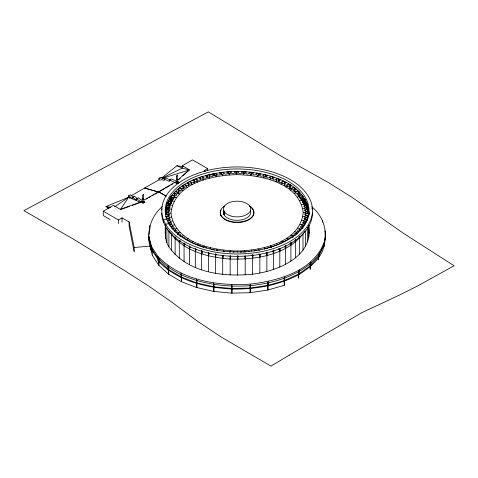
<?xml version="1.0" encoding="UTF-8"?>
<svg xmlns="http://www.w3.org/2000/svg" width="478" height="478" viewBox="0 0 478 478"><rect width="100%" height="100%" fill="white"/><g stroke="black" fill="none" stroke-linecap="round" stroke-linejoin="round"><path stroke-width="0.72" d="M237.775 171.363L237.793 173.263L236.55 173.628M308.979 225.353C313.592 256.746 277.826 271.163 252.605 274.175C223.25 277.192 187.143 272.783 168.913 246.791L168.913 230.856C182.022 250.86 207.649 257.355 230.157 259.028L230.354 256.047M308.979 214.592C307.414 180.845 263.557 171.656 236.52 171.333C210.177 171.745 166.129 181.491 165.364 214.61M173.956 197.952L171.196 201.142L168.555 205.211L166.667 209.412L165.531 213.893L165.549 208.826M168.913 246.791C164.713 240.326 165.227 232.607 165.549 225.299M170.969 213.14C174.052 183.217 211.909 175.324 236.568 174.655C261.448 175.133 299.276 182.662 303.219 212.531C300.136 242.454 262.285 250.347 237.626 251.01C212.746 250.538 174.918 243.009 170.969 213.14L169.116 213.146L168.495 213.869L165.292 213.887M308.812 214.67L308.979 212.501M173.998 193.016L176.788 193.931L177.953 193.482L178.085 192.7L175.229 191.762M298.511 232.105L297.4 231.74L296.24 232.189L296.109 232.971L297.722 233.497M158.445 260.122L152.345 250.753L151.514 250.938C145.318 235.66 149.59 217.233 162.317 206.598M148.891 236.072C149.68 254.362 165.77 267.077 180.959 274.629C202.636 284.374 226.745 287.362 250.323 285.665C271.934 283.382 293.856 277.294 310.927 263.282C319.776 255.079 327.251 243.23 324.891 230.743M149.04 234.65L149.841 226.829M148.748 240.38L149.04 237.542M323.457 246.373L323.678 244.246M148.748 235.965L151.514 246.523L158.015 256.513L158.015 260.928C176.974 280.801 205.313 287.565 231.848 289.035C255.031 289.471 278.62 285.509 299.192 274.426C310.33 267.22 324.299 256.531 324.347 241.988C327.657 228.986 322.029 215.058 311.746 206.789M324.347 246.409L325.446 235.75L325.446 231.334M222.712 258.383L223.101 255.664M241.904 171.471L241.587 173.335L240.099 173.771L238.683 173.227L238.659 171.387M242.788 171.494L242.483 173.341L243.661 173.771L244.951 173.52L245.28 171.632M230.533 251.9L230.713 250.836M243.481 174.834L243.661 173.771M246.152 171.71L245.847 173.538L247.156 174.165L248.715 173.819L249.361 171.99M215.429 257.289L216.008 254.607M181.837 190.041L182.052 189.246L179.387 188.141M289.805 238.152L290.068 237.196L291.664 236.855L292.715 237.291M292.357 235.624L292.142 236.419L293.48 236.974M208.384 255.766L209.149 253.125M250.245 172.062L249.606 173.878L250.699 174.38L250.329 175.426M223.865 250.239L223.495 251.291L224.588 251.786M253.549 172.48L252.91 174.279L254.099 174.984L255.712 174.733L256.692 172.952M201.656 253.824L202.6 251.231M252.695 172.355L252.031 174.207L250.681 174.416M195.311 251.488L196.147 249.588M186.265 186.832L186.623 186.056L184.173 184.795M284.936 241.193L285.366 240.261L287.015 240.016M287.565 239.615L287.929 238.839M158.015 256.513C181.658 280.688 217.932 286.179 250.323 284.135C278.477 280.819 313.18 271.277 324.347 241.988M318.581 256.561L323.486 246.272M189.425 248.781L190.381 246.941M257.552 173.084L256.584 174.846L257.588 175.408L258.939 175.324L259.936 173.514M217.167 249.235L216.606 250.257L217.604 250.819M257.027 176.43L257.588 175.408M260.767 173.693L259.805 175.45L260.863 176.221L262.512 176.065L263.802 174.351M184.06 245.734L185.123 243.953M230.157 259.028C256.805 259.913 288.598 254.72 304.916 231.34M191.254 183.905L191.75 183.158L189.539 181.754M279.54 243.923L280.138 243.021L281.823 242.884M282.444 242.513L282.94 241.76M129.401 206.418L120.283 209.699L128.588 197.271L128.588 195.753L130.351 194.737L133.792 197.342M179.28 242.382L180.439 240.667M175.133 238.755L175.958 237.662M178.025 234.925L178.856 233.832M264.639 174.536L263.36 176.233L264.25 176.854L265.613 176.848L266.927 175.109M209.944 248.817L210.684 247.837M263.509 177.834L264.25 176.854M267.722 175.336L266.449 177.021L267.357 177.852L269.03 177.804L270.626 176.173M174.524 231.489L175.474 230.348M193.417 179.913L195.323 181.401L196.697 181.27L197.372 180.582L195.424 179.053M273.679 246.313L274.438 245.453L276.141 245.417M276.822 245.089L277.455 244.372L278.871 244.264M310.138 265.935L318.647 256.459M171.393 228.161L172.881 226.542M271.42 176.406L269.843 178.019L270.614 178.688L269.7 179.62M203.58 246.983L204.494 246.051M274.342 177.392L272.771 178.987L273.53 179.871L275.197 179.919L277.079 178.402M273.595 177.117L271.97 178.766L270.578 178.724M168.949 224.636L170.993 222.599M177.553 180.421L189.234 169.69L182.363 165.723L182.363 168.089L162.054 178.133M178.617 179.812L180.206 178.348M182.859 175.91L189.234 170.054L182.363 168.089L176.908 165.746L161.899 177.852M167.748 220.472L169.827 218.566M171.279 209.149L169.433 209.041L168.686 209.723L165.496 209.543M302.915 216.522L304.761 216.624L305.508 215.942L308.698 216.122M202.672 179.035L203.431 178.36L201.77 176.729M267.417 248.339L268.325 247.532L270.022 247.592M270.763 247.305L271.522 246.63M181.449 274.199L180.959 274.623L181.592 274.27L181.592 281.835L168.614 274.163L168.614 266.664M166.26 217.155L169.403 214.479M277.832 178.676L275.967 180.182L276.613 180.899L275.537 181.771M198.657 243.9L197.581 244.772L198.227 245.483M280.556 179.836L278.704 181.329L279.295 182.249L280.945 182.399L283.096 181.001M165.549 213.708L169.559 210.517M279.863 179.513L277.951 181.054L276.571 180.929M166.667 209.412L170.049 206.884M208.976 177.141L209.854 176.519L208.504 174.793M264.34 249.152L265.212 248.524L266.64 248.596M168.555 205.211L171.847 202.881M166.786 203.066L174.996 197.294M298.505 274.097L310.24 265.846M114.654 206.884L128.588 197.271L140.616 202.391L140.616 202.027L120.283 209.334L113.447 205.355L103.272 211.18L103.272 215.542L110.191 219.575M172.367 200.354L171.196 201.142L171.196 196.261M283.789 181.323L281.661 182.71L282.181 183.456L280.95 184.257M193.243 241.408L192.013 242.209L192.526 242.961M286.292 182.638L284.183 184.012L284.601 184.962L286.214 185.213L288.604 183.952M285.659 182.279L283.478 183.695L282.134 183.486M174.046 201.328L172.277 201.005L171.297 201.579L168.244 201.023M300.148 224.343L301.917 224.666L302.891 224.086L304.713 224.421M130.978 195.902L158.989 179.794L158.989 178.276L160.745 177.26L164.683 179.005M182.363 165.723L192.497 159.873L207.661 168.626L207.661 170.807M158.989 178.276L164.235 180.6L164.235 179.083L165.991 178.067L170.586 180.104M164.235 179.083L169.481 181.407L169.481 179.883L171.244 178.868L176.49 181.192M175.211 182.136L158.559 191.75L166.171 196.147L158.624 191.714L143.836 200.186M159.843 191.373L164.324 188.786M165.603 188.045L170.084 185.458M171.369 184.717L172.648 183.982M207.661 168.626L203.998 170.742L205.295 171.488M215.596 175.641L216.576 175.073L215.548 173.275M253.967 251.201L255.15 250.52L256.244 250.699M128.588 195.753L132.597 198.788L132.597 197.271L134.366 196.261L137.228 198.43M132.597 197.271L136.606 200.312L136.606 198.782L138.375 197.773L142.384 200.808M146.405 199.075L147.69 198.34M148.975 197.599L150.905 196.5M152.189 195.759L153.48 195.024M154.764 194.289L158.624 192.078L158.624 191.714M103.272 211.18L118.371 219.97L122.045 217.866L129.126 221.983L134.181 247.508L134.181 251.876M289.238 184.311L286.872 185.566L287.248 186.336L285.88 187.059M188.308 238.606L186.94 239.329L187.316 240.105M291.49 185.769L289.142 187.012L289.387 187.985L290.947 188.332L293.552 187.221M290.929 185.374L288.497 186.653L287.2 186.366M220.388 172.504L221.075 174.309L222.431 174.512L223.525 174.04L222.826 172.194M284.189 280.682L298.636 274.019M179.626 235.815L180.66 235.373L180.594 234.393L179.107 233.957L177.475 234.507M179.907 236.335L181.234 235.768L182.476 236.132M294.119 187.615L291.538 188.714L291.771 189.509L290.283 190.148M183.911 235.523L182.417 236.156L182.656 236.951M296.091 189.204L293.534 190.292L293.6 191.278L295.087 191.714L297.878 190.764M295.601 188.774L292.96 189.897L291.717 189.533M229.458 173.873L230.623 173.436L230.265 171.554M240.249 252.217L241.181 251.864L242.185 252.169M243.565 252.235L244.736 251.792M300.895 230.229L299.126 229.781L297.686 230.306L297.77 231.268L298.87 231.627M132.203 205.415L139.917 202.642M175.779 232.224L176.89 231.848L176.997 230.862L175.599 230.336L174.452 230.641M176.322 232.637L177.386 232.272L178.557 232.708M298.374 191.194L295.607 192.132L295.697 192.939L294.095 193.482M180.092 232.189L178.497 232.732L178.587 233.533L177.487 233.909M300.047 192.891L297.304 193.823L297.191 194.803L298.595 195.329L301.54 194.558M299.64 192.437L296.802 193.399L295.637 192.957M162.167 178.342L189.234 170.054M233.103 252.187L234.095 251.9M267.811 285.402L284.344 280.622M172.02 228.568L173.777 228.108L174.064 227.14L172.767 226.53L170.975 226.877M172.51 229.004L174.195 228.562L175.277 229.07M301.953 195.012L299.037 195.777L298.977 196.583L297.292 197.026M176.902 228.639L175.217 229.087L175.157 229.888L173.998 230.193M303.309 196.799L300.417 197.563L300.13 198.531L301.427 199.135L304.498 198.543M302.986 196.327L299.999 197.103L298.917 196.601M289.274 238.564L287.977 238.863L286.591 238.152M229.237 252.151L230.539 251.858M158.015 260.928L158.851 260.749M312.463 212.483A75.369 43.516 0 0 1 249.48 255.754A75.369 43.516 0 0 1 165.603 226.614L163.506 222.222L163.506 219.844L166.906 219.408A71.885 41.502 0 0 1 256.357 170.473A71.885 41.502 0 0 1 289.202 239.042A71.885 41.502 0 0 1 168.913 223.596L165.603 224.23L163.506 219.844A75.369 43.516 0 0 1 257.289 168.531A75.369 43.516 0 0 1 291.729 240.428A75.369 43.516 0 0 1 165.603 224.23L165.669 238.319M169.529 224.558L171.357 224.2L171.817 223.256L170.64 222.575L168.178 222.885M169.349 225.132L171.692 224.678L172.678 225.252M304.827 199.021L301.785 199.613L301.582 200.407L299.82 200.748M174.368 224.923L172.612 225.263L172.409 226.058L170.598 226.411M305.854 200.885L302.831 201.465L302.371 202.409L303.554 203.096L306.715 202.69M305.615 200.39L302.502 200.987L301.516 200.419M284.332 241.575L282.988 241.79L281.733 241.002M250.096 288.055L267.985 285.366M167.145 220.495L169.66 220.173L170.293 219.259L169.236 218.512L166.738 218.673M167.491 220.973L169.905 220.669L170.783 221.29M306.954 203.186L303.823 203.586L303.476 204.369L301.666 204.596M172.528 221.069L170.712 221.302L170.371 222.085L167.88 222.401M307.641 205.098L304.534 205.492L303.9 206.406L304.952 207.159L308.173 206.95M307.491 204.596L304.289 205.002L303.411 204.375M211.682 249.6L213.331 249.45L214.389 250.221M134.181 247.508L150.433 246.051L150.433 249.683M165.537 216.271L168.698 216.062L169.493 215.196L168.585 214.383L165.346 214.401M308.316 207.458L305.131 207.661L304.647 208.42L302.801 208.539M171.387 217.131L169.547 217.251L169.063 218.004L165.872 218.213M308.651 209.4L305.49 209.603L304.701 210.475L305.609 211.282L308.848 211.27M165.591 216.779L168.854 216.57L169.612 217.245M308.597 208.886L305.334 209.095L304.576 208.426M272.95 246.612L271.558 246.666L270.62 245.746M205.719 247.849L206.831 247.813M231.812 288.521L250.281 288.037M165.31 211.933L168.489 211.915L169.439 211.103L168.68 210.242L165.454 210.063M308.902 211.784L305.693 211.796L305.078 212.519L303.219 212.531M308.884 213.738L305.699 213.75L304.755 214.568L305.514 215.429L308.74 215.608M165.269 212.441L168.555 212.429L169.188 213.146M308.919 213.224L305.639 213.236L305.006 212.519M198.997 245.746L200.664 245.8L201.417 246.678M202.224 246.905L203.61 246.947M165.866 207.607L169.033 207.781L170.12 207.028L169.523 206.126L166.35 205.749M307.653 217.508L305.191 217.371L304.689 216.618M308.328 218.064L305.161 217.884L304.074 218.643L304.671 219.539L307.844 219.916M165.735 208.109L169.003 208.3L169.499 209.047M217 175.247L211.109 174.846L209.818 174.1M260.002 250.179L258.622 250.066L258.036 249.05M193.249 243.266L194.899 243.416L195.49 244.342M196.243 244.611L197.617 244.736M213.756 286.788L231.997 288.527M167.204 203.335L170.317 203.706L171.536 203.019L171.106 202.086L168.017 201.519M307.067 220.352L304.57 220.053L303.703 220.687L301.887 220.472M172.307 205.193L170.491 204.984L169.624 205.612L166.481 205.241M306.422 221.738L303.996 221.457L303.638 220.681M306.392 222.264L303.871 221.965L302.652 222.652L303.088 223.584L305.484 224.021L303.422 221.983M166.983 203.831L170.198 204.214L170.556 204.99M176.908 165.746L183.098 166.667M187.979 240.452L189.593 240.703L190.011 241.659M190.716 241.976L192.06 242.179M110.717 207.291L105.949 206.55L128.588 197.271L129.735 198.137M169.308 199.171L172.337 199.72L173.675 199.117L173.412 198.161L170.443 197.414M304.426 225.873L302.066 225.443L301.851 224.654M303.691 226.279L301.851 225.945L300.519 226.554L300.776 227.51L303.088 228.09M168.997 199.649L172.122 200.222L172.343 201.017M246.051 252.115L244.742 251.834L244.533 250.771M183.247 237.339L184.807 237.686L185.052 238.659M185.691 239.012L186.994 239.305M196.721 282.916L213.935 286.812M248.225 251.404L249.283 251.649M172.152 195.155L175.067 195.884L176.507 195.365L176.418 194.397L173.604 193.476M302.245 228.436L300.495 227.994L299.419 228.508L297.722 228.084M176.472 197.587L174.775 197.157L173.699 197.671L170.76 196.93M301.128 229.727L299.431 229.297L299.359 228.496M171.757 195.61L174.763 196.368L174.834 197.175M236.568 174.655L236.55 173.586L235.301 173.227L235.278 171.375M158.624 192.078L144.697 188.045L158.559 192.114M175.707 191.331L178.473 192.234L180.003 191.803L180.092 190.836L177.452 189.748M177.953 193.482L179.567 194.008M294.627 231.657L296.24 232.189M296.838 233.796L295.715 233.431L294.191 233.867L294.101 234.829L295.47 235.391M181.449 277.091L196.888 282.97M179.937 187.746L182.524 188.81L184.126 188.469L184.383 187.519L181.963 186.277M294.687 235.702L293.647 235.278L292.411 235.648L290.905 235.027M183.289 190.644L181.777 190.017L180.541 190.393L177.936 189.318M109.313 208.038L105.949 206.55L108.637 208.737M169.481 179.883L177.308 183.695L179.065 182.68L177.78 181.939M158.989 179.794L160.297 180.379M298.505 271.199L299.192 271.528L298.636 271.134L298.636 278.029M184.795 184.43L187.173 185.649L188.822 185.41L189.258 184.478L187.071 183.098M187.603 187.513L186.211 186.808L184.914 187.101L182.512 185.876M169.343 197.976L171.883 199.44L169.361 197.97M143.669 201.555L144.948 202.302L143.185 203.317L136.606 198.782M300.035 198.173L306.213 201.794M168.614 269.562L181.592 277.162M190.22 181.431L192.371 182.787L194.056 182.644L194.654 181.742L192.73 180.242M192.455 184.669L191.206 183.875L189.862 184.096L187.693 182.727M300.781 199.368C305.603 202.911 307.987 209.316 308.74 215.124M302.245 202.451L305.281 204.578L305.281 199.696M303.912 206.263L307.288 208.767M196.165 178.772L198.053 180.254L199.756 180.212L200.515 179.352L198.872 177.738M196.697 181.27L197.802 182.13M276.392 243.541L277.497 244.401M304.522 209.89L308.525 213.051M304.791 213.851L308.453 216.946M158.768 260.653L168.728 269.646M304.48 217.938L307.079 220.304M202.553 176.49L204.166 178.073L205.869 178.139L206.777 177.326L205.438 175.623M203.574 179.925L202.636 178.999L201.244 179.053L199.619 177.458M301.648 225.945L303.142 227.552M299.162 229.775L300.118 230.904M209.322 174.607L210.643 176.274L212.322 176.442L213.373 175.695L212.346 173.92M209.717 178.085L208.952 177.105L207.554 177.075L206.227 175.39M264.477 247.586L265.242 248.56M295.882 233.288L296.713 234.375M298.798 237.094L299.634 238.181M294.807 240.709L295.589 241.844M152.345 255.36L158.851 265.421L158.851 258.58M289.823 243.469L290.899 245.238M216.397 173.138L217.406 174.882L219.044 175.145L220.227 174.464L219.527 172.642M216.158 176.621L215.572 175.605L214.192 175.486L213.176 173.729M284.649 246.505L285.623 248.339M224.188 211.515A13.611 7.857 0 0 0 246.959 214.443A13.611 7.857 0 0 0 240.745 201.459A13.611 7.857 0 0 0 223.806 210.726L224.188 211.515L224.188 214.939A13.611 7.857 0 0 0 240.721 220.023A13.611 7.857 0 0 0 250.382 210.756M223.764 210.876A13.611 7.857 0 0 0 223.806 214.144L224.188 214.939M224.511 206.012A16.814 9.709 0 0 0 220.681 214.544L221.147 215.907A16.814 9.709 0 0 0 244.055 221.673A16.814 9.709 0 0 0 251.589 207.912M220.244 214.019L221.583 216.815M166.906 219.408L168.913 223.596M278.674 248.578L279.815 251.099M223.698 172.104L224.385 173.902L225.969 174.267L227.265 173.657L226.901 171.799M222.431 174.512L222.832 175.557M251.362 250.114L251.763 251.159M270.859 246.391L271.349 247.682M272.562 250.908L273.536 253.489M266.067 252.856L266.861 255.497M325.076 234.345L325.446 235.75M149.626 240.303L151.843 248.751M150.731 249.157L152.392 255.539L152.345 248.584M259.094 253.734L259.859 257.086M134.037 251.147L129.126 226.351L129.126 221.983M231.143 171.518L231.501 173.347L233.013 173.807L234.411 173.281L234.387 171.411M229.655 174.9L229.446 173.837L228.137 173.556L227.779 171.716M252.085 254.858L252.605 258.24M308.525 228.98L308.979 233.318M244.945 255.981L245.184 258.957M250.323 285.665L250.281 285.151L250.281 292.715L231.812 293.128L231.848 284.619M237.626 251.01L237.638 252.079M237.656 256.232L237.674 259.219M323.457 244.204L323.457 247.694M322.68 220.782L322.68 222.252M319.435 252.282L319.435 256.698M318.647 254.296L318.647 259.136M318.581 254.392L318.581 259.847M310.927 261.759L310.927 266.174M310.24 262.96L310.24 269.186M310.138 263.043L310.138 269.228M308.961 212.322L308.961 215.112M308.645 225.347L308.645 237.656M308.525 208.163L308.525 213.367M308.471 207.984L308.471 212.871M307.527 227.468L307.527 241.952M307.288 203.879L307.288 210.212M307.205 203.706L307.205 208.587M305.639 230.952L305.639 246.158M305.167 199.523L305.167 204.411M302.998 234.292L302.998 250.227M302.526 195.651L302.526 200.533L299.061 196.679L299.061 191.798M302.383 195.49L302.383 200.372M299.778 236.622L299.778 238.02M299.634 236.084L299.634 254.111M299.192 270.004L299.192 274.426M298.887 191.642L298.887 195.831M298.505 271.922L298.505 278.041M295.757 239.598L295.757 241.689M295.589 239.747L295.589 257.773M294.914 188.171L294.914 191.66M294.711 188.033L294.711 192.216M291.096 242.304L291.096 245.1M290.899 242.448L290.899 261.173M290.128 184.819L290.128 188.535M289.907 184.693L289.907 188.876M285.844 245.417L285.844 248.207M285.623 245.549L285.623 264.268M284.769 181.771L284.769 185.488M284.745 276.666L284.745 281.082M284.518 181.658L284.518 185.147M284.189 285.282L284.189 277.784L284.745 278.184L284.344 277.73L284.344 285.3L267.811 290.003L267.811 282.504M280.054 248.19L280.054 250.98M279.815 248.309L279.815 267.029M278.883 179.065L278.883 182.04M278.614 178.969L278.614 181.76M273.798 249.904L273.798 253.394M273.536 250.699L273.536 269.425M272.538 176.729L272.538 178.82M272.257 176.645L272.257 178.742M268.212 281.446L268.212 285.862M267.985 282.474L267.985 290.038L250.096 292.656L250.096 285.88M267.136 252.623L267.136 255.413M266.861 252.707L266.861 271.426M265.81 174.787L265.81 177.015M265.511 174.721L265.511 176.818M260.151 254.224L260.151 257.021M259.859 254.296L259.859 273.016M258.759 173.263L258.759 175.492M258.455 173.215L258.455 176.006M252.91 254.708L252.91 258.192M252.605 254.756L252.605 274.175M251.476 172.17L251.476 174.96M251.165 172.146L251.165 174.936M250.323 284.135L250.323 288.551M245.495 256.136L245.495 258.927M245.184 256.166L245.184 274.886M244.037 171.524L244.037 173.759M243.72 171.518L243.72 173.61M237.984 255.718L237.984 259.207M237.674 255.73L237.674 275.149M236.52 171.333L236.52 173.562M236.204 171.345L236.204 173.436M231.997 286.364L231.997 293.205L213.756 291.389L213.756 283.89M230.468 256.244L230.468 259.034M230.157 255.628L230.157 274.958M229.01 171.596L229.01 174.386M228.699 171.626L228.699 173.717M223.997 211.121L223.997 214.538M223.806 210.726L223.806 214.144M223.023 255.616L223.023 258.407M222.712 255.593L222.712 274.312M221.589 172.307L221.589 174.404M221.284 172.361L221.284 174.452M220.914 215.034L220.914 215.417M220.681 214.544L220.681 214.927A16.814 9.709 0 0 1 221.063 209.908M215.733 253.848L215.733 257.337M215.429 253.8L215.429 273.225M214.335 173.466L214.335 175.557M214.042 173.532L214.042 175.629M213.935 283.926L213.935 291.49L196.721 287.523L196.721 280.024M213.606 282.874L213.606 287.296M208.683 252.342L208.683 255.832M208.384 252.276L208.384 271.695M207.333 175.056L207.333 177.147M207.052 175.139L207.052 177.236M201.937 250.418L201.937 253.908M201.656 250.43L201.656 269.759M200.658 177.057L200.658 179.154M200.396 177.159L200.396 179.949M196.888 280.078L196.888 287.642L181.449 281.697L181.449 274.922M196.392 278.979L196.392 283.4M195.574 248.793L195.574 251.583M195.311 248.697L195.311 267.417M194.379 179.453L194.379 182.243M194.134 179.573L194.134 183.056M189.67 246.104L189.67 248.895M189.425 245.991L189.425 264.71M188.571 182.214L188.571 185.703M188.35 182.345L188.35 185.834M184.287 243.768L184.287 245.859M184.06 242.944L184.06 261.663M183.295 185.315L183.295 188.798M183.098 185.452L183.098 188.941M180.959 273.105L180.959 277.521M179.483 240.428L179.483 242.519M179.28 240.285L179.28 258.311M178.605 188.708L178.605 192.198M178.437 188.864L178.437 193.046M175.306 237.512L175.306 238.904M175.133 236.664L175.133 254.69M174.56 192.371L174.416 197.42L174.416 192.532M171.811 233.664L171.811 235.062M171.662 234.901L171.662 250.831M171.082 196.428L171.082 201.31M168.728 266.754L168.728 274.318L158.768 265.254L158.768 258.479M168.555 200.324L168.477 205.385M167.975 265.505L167.975 269.921M166.906 228.12L166.906 242.603M166.667 204.53L166.619 209.591M165.215 225.293L165.215 233.981M151.514 246.523L151.514 250.938M149.841 225.311L149.841 229.727M122.045 217.866L122.045 222.228M120.283 209.334L120.283 209.699M118.371 219.97L118.371 223.608M163.506 222.222A75.369 43.516 0 0 1 161.731 213.182M161.899 209.932A75.369 43.516 0 0 1 162.078 208.635M311.985 207.942A75.369 43.516 0 0 1 312.289 209.884M223.417 207.189A16.814 9.709 0 0 1 224.511 206.394M249.498 206.281A16.814 9.709 0 0 1 250.621 207.064M249.498 205.899A16.814 9.709 0 0 1 245.62 220.818A16.814 9.709 0 0 1 221.147 215.524M143.705 201.764A1.04 0.603 0 0 1 143.699 202.618A1.04 0.603 0 0 1 142.229 202.612A1.04 0.603 0 0 1 142.235 201.764M143.705 201.035A1.04 0.603 0 0 1 143.699 201.889A1.04 0.603 0 0 1 142.229 201.883A1.04 0.603 0 0 1 142.235 201.035M143.597 201.101A0.89 0.514 0 0 1 143.645 201.794A0.89 0.514 0 0 1 142.45 201.883A0.89 0.514 0 0 1 142.193 201.202M143.203 198.782A0.89 0.514 0 0 1 143.693 199.577A0.89 0.514 0 0 1 142.235 199.571A0.89 0.514 0 0 1 142.737 198.782M178.019 182.249A1.04 0.603 0 0 1 177.254 183.146A1.04 0.603 0 0 1 176.113 182.399M177.637 181.305A1.04 0.603 0 0 1 177.918 182.214A1.04 0.603 0 0 1 176.322 182.214A1.04 0.603 0 0 1 176.597 181.305M177.565 181.377A0.89 0.514 0 0 1 177.804 182.154A0.89 0.514 0 0 1 176.436 182.154A0.89 0.514 0 0 1 176.675 181.377M177.117 179.125A0.89 0.514 0 0 1 177.953 179.818A0.89 0.514 0 0 1 176.543 180.039A0.89 0.514 0 0 1 176.675 179.196M143.537 194.534L143.597 198.914L142.33 199.643L142.33 195.717L142.48 195.144L143.537 194.534M176.657 176.848L176.49 180.003L177.75 179.28L177.601 174.948L176.549 175.551L176.657 176.848M289.304 355.112L270.99 366.124L221.386 337.151L196.607 320.648L172.319 302.508L148.126 285.647L123.712 270.046L74.478 239.765L23.9 210.649L208.366 111.876L281.703 156.473L328.452 182.548L352.328 197.557L404.161 233.784L454.1 265.774L417.778 285.874L399.178 295.195L361.744 312.696L289.304 355.112"/></g></svg>
